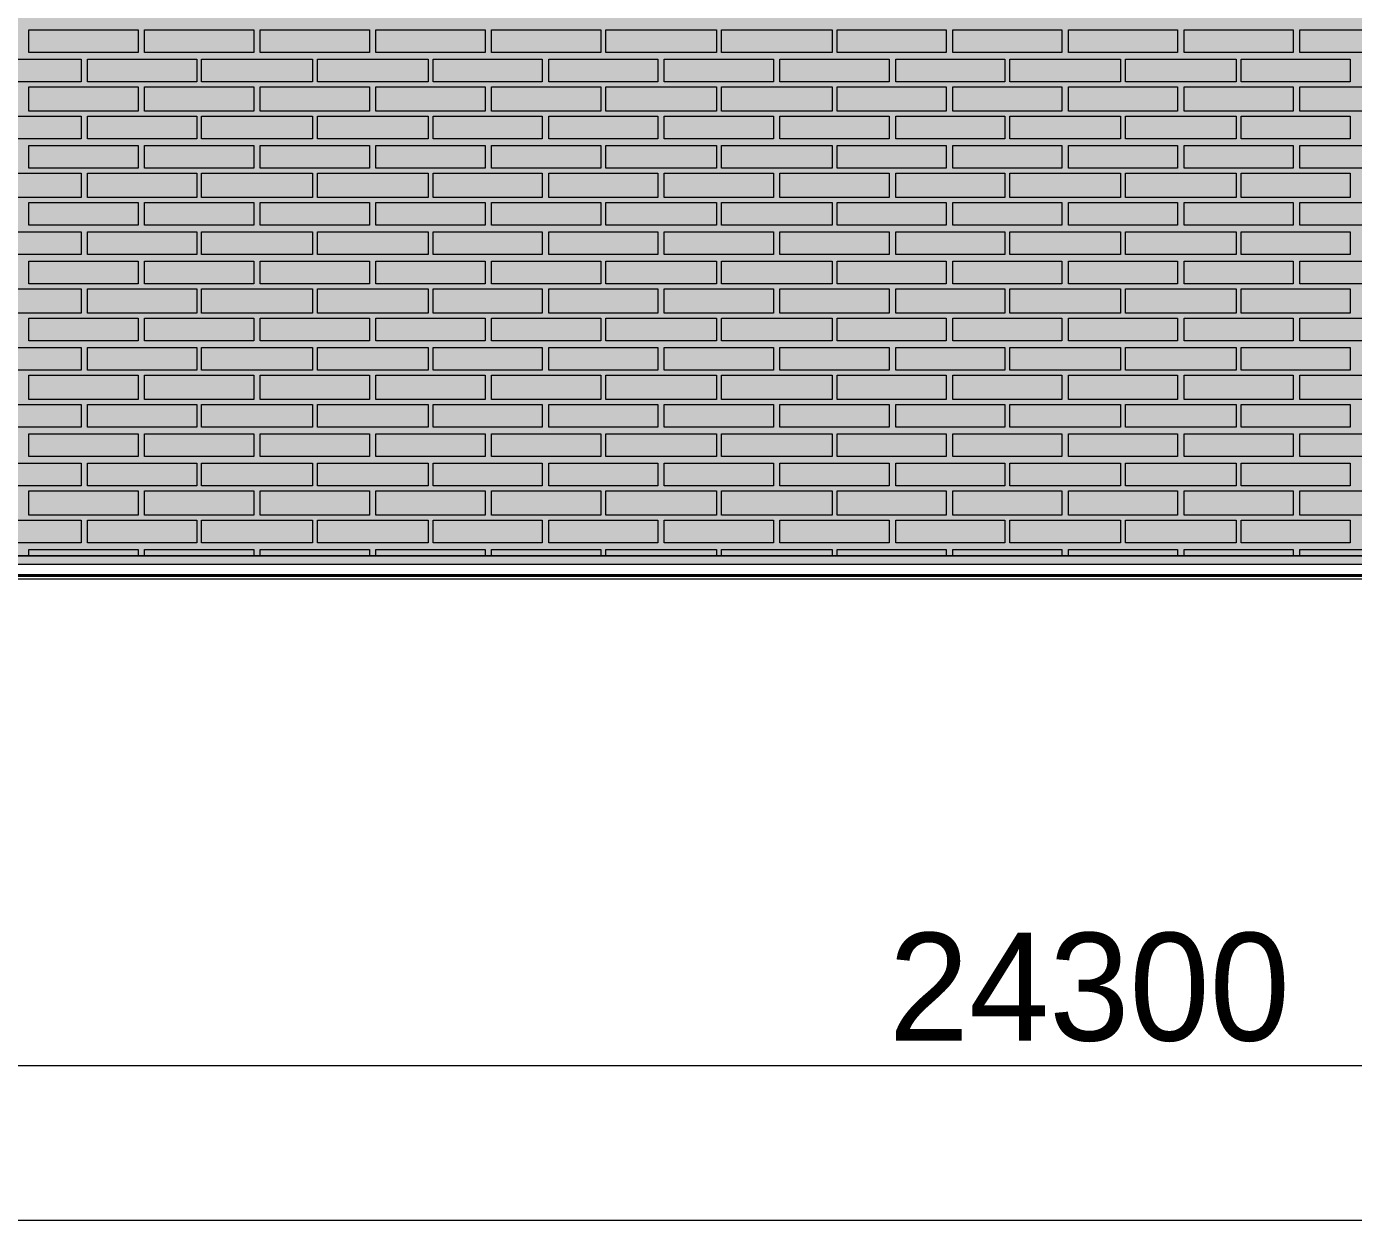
# Model space of a CAD drawing. Header units: millimetres. Extents: x -28928 to 100580, y -22867 to 36490.
# Drawn here: x 14562 to 18008, y -6439 to -3338 of the extents above; entities that cross this region are included whole.
import ezdxf

# ---------------------------------------------------------------- set-up
doc = ezdxf.new("R2010")
doc.units = ezdxf.units.MM
doc.layers.add('PDF _Геометрия', color=7, linetype='Continuous', true_color=0x8f8e8d)
doc.layers.add('PDF _Сплошная заливка', color=7, linetype='Continuous', true_color=0xffffff)
doc.layers.add('PDF _Текст', color=7, linetype='Continuous')

msp = doc.modelspace()

# ---------------------------------------------------------------- hatches: boundary and pattern name
at = {"layer": 'PDF _Сплошная заливка', "true_color": 0xdcd6cf, "transparency": 33554559}
msp.add_hatch(color=254, dxfattribs=at).paths.add_polyline_path([(29465.3, 1544.1), (29486.4, 1544.1), (29486.4, 9028.4), (4952.2, 9028.4), (4952.2, -4713.2), (29465.3, -4713.2)])
at = {"layer": 'PDF _Сплошная заливка', "true_color": 0xa48f7a, "transparency": 33554559}
h = msp.add_hatch(color=252, dxfattribs=at)
h.paths.add_polyline_path([(-7486.3, -4734.3), (-7486.3, -4713.2), (-9576.3, -4713.2), (-9576.3, -4734.3)])
h.paths.add_polyline_path([(-7168.9, -4713.2), (-7168.9, -4734.3), (45263, -4734.3), (45263, -4713.2)])

# ---------------------------------------------------------------- linework, layer by layer
at = {"layer": 'PDF _Геометрия', "color": 7, "lineweight": 9}
for points in [[(45263, -4713.2), (-7168.9, -4713.2), (4931.1, -4713.2), (-7168.9, -4713.2), (4931.1, -4713.2), (4931.1, 9028.4), (4931.1, -4764)], [(4952.2, -4764), (4952.2, 9028.4), (4952.2, -4713.2), (29465.3, -4713.2), (4952.2, -4713.2), (29465.3, -4713.2), (29465.3, 1531.4), (29465.3, -4764)], [(-7168.9, -4734.3), (45263, -4734.3), (45263, -4713.2), (29486.4, -4713.2), (29486.4, -5491.6), (29486.4, -5610.1)], [(-23144.3, -4772.4), (84689.5, -4772.4)], [(82087.6, -6037.4), (56081.1, -6037.4), (29799.5, -6037.4), (29351.1, -6037.4), (5066.4, -6037.4), (4816.8, -6037.4), (-21587.4, -6037.4)], [(82417.6, -6439.3), (-21938.6, -6439.3)]]:
    msp.add_lwpolyline(points, dxfattribs=at)
at = {"layer": 'PDF _Геометрия', "lineweight": 9}
for points in [[(14852.2, -3405.9), (14712.6, -3405.9), (14568.7, -3405.9), (14568.7, -3346.6), (14712.6, -3346.6), (14852.2, -3346.6)], [(15152.6, -3405.9), (15013, -3405.9), (14869.1, -3405.9), (14869.1, -3346.6), (15013, -3346.6), (15152.6, -3346.6)], [(15453, -3405.9), (15309.1, -3405.9), (15169.5, -3405.9), (15169.5, -3346.6), (15309.1, -3346.6), (15453, -3346.6)], [(15753.4, -3405.9), (15609.5, -3405.9), (15469.9, -3405.9), (15469.9, -3346.6), (15609.5, -3346.6), (15753.4, -3346.6)], [(16053.7, -3405.9), (15909.9, -3405.9), (15770.3, -3405.9), (15770.3, -3346.6), (15909.9, -3346.6), (16053.7, -3346.6)], [(16354.1, -3405.9), (16210.3, -3405.9), (16066.4, -3405.9), (16066.4, -3346.6), (16210.3, -3346.6), (16354.1, -3346.6)], [(16654.5, -3405.9), (16510.7, -3405.9), (16366.8, -3405.9), (16366.8, -3346.6), (16510.7, -3346.6), (16654.5, -3346.6)], [(16950.7, -3405.9), (16811.1, -3405.9), (16667.2, -3405.9), (16667.2, -3346.6), (16811.1, -3346.6), (16950.7, -3346.6)], [(17251.1, -3405.9), (17111.4, -3405.9), (16967.6, -3405.9), (16967.6, -3346.6), (17111.4, -3346.6), (17251.1, -3346.6)], [(17551.4, -3405.9), (17411.8, -3405.9), (17268, -3405.9), (17268, -3346.6), (17411.8, -3346.6), (17551.4, -3346.6)], [(17851.8, -3405.9), (17708, -3405.9), (17568.4, -3405.9), (17568.4, -3346.6), (17708, -3346.6), (17851.8, -3346.6)], [(18152.2, -3405.9), (18008.4, -3405.9), (17868.7, -3405.9), (17868.7, -3346.6), (18008.4, -3346.6), (18152.2, -3346.6)], [(14704.1, -3422.8), (14704.1, -3482), (14420.7, -3482), (14420.7, -3422.8)], [(15004.5, -3422.8), (15004.5, -3482), (14721.1, -3482), (14721.1, -3422.8)], [(15304.9, -3422.8), (15304.9, -3482), (15017.2, -3482), (15017.2, -3422.8)], [(15605.3, -3422.8), (15605.3, -3482), (15317.6, -3482), (15317.6, -3422.8)], [(15901.4, -3422.8), (15901.4, -3482), (15618, -3482), (15618, -3422.8)], [(16201.8, -3422.8), (16201.8, -3482), (15918.4, -3482), (15918.4, -3422.8)], [(16502.2, -3422.8), (16502.2, -3482), (16218.7, -3482), (16218.7, -3422.8)], [(16802.6, -3422.8), (16802.6, -3482), (16519.1, -3482), (16519.1, -3422.8)], [(17103, -3422.8), (17103, -3482), (16819.5, -3482), (16819.5, -3422.8)], [(17403.4, -3422.8), (17403.4, -3482), (17115.7, -3482), (17115.7, -3422.8)], [(17703.7, -3422.8), (17703.7, -3482), (17416.1, -3482), (17416.1, -3422.8)], [(17999.9, -3422.8), (17999.9, -3482), (17716.4, -3482), (17716.4, -3422.8)], [(14852.2, -3558.2), (14712.6, -3558.2), (14568.7, -3558.2), (14568.7, -3494.7), (14712.6, -3494.7), (14852.2, -3494.7)], [(15152.6, -3558.2), (15013, -3558.2), (14869.1, -3558.2), (14869.1, -3494.7), (15013, -3494.7), (15152.6, -3494.7)], [(15453, -3558.2), (15309.1, -3558.2), (15169.5, -3558.2), (15169.5, -3494.7), (15309.1, -3494.7), (15453, -3494.7)], [(15753.4, -3558.2), (15609.5, -3558.2), (15469.9, -3558.2), (15469.9, -3494.7), (15609.5, -3494.7), (15753.4, -3494.7)], [(16053.7, -3558.2), (15909.9, -3558.2), (15770.3, -3558.2), (15770.3, -3494.7), (15909.9, -3494.7), (16053.7, -3494.7)], [(16354.1, -3558.2), (16210.3, -3558.2), (16066.4, -3558.2), (16066.4, -3494.7), (16210.3, -3494.7), (16354.1, -3494.7)], [(16654.5, -3558.2), (16510.7, -3558.2), (16366.8, -3558.2), (16366.8, -3494.7), (16510.7, -3494.7), (16654.5, -3494.7)], [(16950.7, -3558.2), (16811.1, -3558.2), (16667.2, -3558.2), (16667.2, -3494.7), (16811.1, -3494.7), (16950.7, -3494.7)], [(17251.1, -3558.2), (17111.4, -3558.2), (16967.6, -3558.2), (16967.6, -3494.7), (17111.4, -3494.7), (17251.1, -3494.7)], [(17551.4, -3558.2), (17411.8, -3558.2), (17268, -3558.2), (17268, -3494.7), (17411.8, -3494.7), (17551.4, -3494.7)], [(17851.8, -3558.2), (17708, -3558.2), (17568.4, -3558.2), (17568.4, -3494.7), (17708, -3494.7), (17851.8, -3494.7)], [(18152.2, -3558.2), (18008.4, -3558.2), (17868.7, -3558.2), (17868.7, -3494.7), (18008.4, -3494.7), (18152.2, -3494.7)], [(14704.1, -3570.9), (14704.1, -3630.1), (14420.7, -3630.1), (14420.7, -3570.9)], [(15004.5, -3570.9), (15004.5, -3630.1), (14721.1, -3630.1), (14721.1, -3570.9)], [(15304.9, -3570.9), (15304.9, -3630.1), (15017.2, -3630.1), (15017.2, -3570.9)], [(15605.3, -3570.9), (15605.3, -3630.1), (15317.6, -3630.1), (15317.6, -3570.9)], [(15901.4, -3570.9), (15901.4, -3630.1), (15618, -3630.1), (15618, -3570.9)], [(16201.8, -3570.9), (16201.8, -3630.1), (15918.4, -3630.1), (15918.4, -3570.9)], [(16502.2, -3570.9), (16502.2, -3630.1), (16218.7, -3630.1), (16218.7, -3570.9)], [(16802.6, -3570.9), (16802.6, -3630.1), (16519.1, -3630.1), (16519.1, -3570.9)], [(17103, -3570.9), (17103, -3630.1), (16819.5, -3630.1), (16819.5, -3570.9)], [(17403.4, -3570.9), (17403.4, -3630.1), (17115.7, -3630.1), (17115.7, -3570.9)], [(17703.7, -3570.9), (17703.7, -3630.1), (17416.1, -3630.1), (17416.1, -3570.9)], [(17999.9, -3570.9), (17999.9, -3630.1), (17716.4, -3630.1), (17716.4, -3570.9)], [(14852.2, -3706.3), (14712.6, -3706.3), (14568.7, -3706.3), (14568.7, -3647), (14712.6, -3647), (14852.2, -3647)], [(15152.6, -3706.3), (15013, -3706.3), (14869.1, -3706.3), (14869.1, -3647), (15013, -3647), (15152.6, -3647)], [(15453, -3706.3), (15309.1, -3706.3), (15169.5, -3706.3), (15169.5, -3647), (15309.1, -3647), (15453, -3647)], [(15753.4, -3706.3), (15609.5, -3706.3), (15469.9, -3706.3), (15469.9, -3647), (15609.5, -3647), (15753.4, -3647)], [(16053.7, -3706.3), (15909.9, -3706.3), (15770.3, -3706.3), (15770.3, -3647), (15909.9, -3647), (16053.7, -3647)], [(16354.1, -3706.3), (16210.3, -3706.3), (16066.4, -3706.3), (16066.4, -3647), (16210.3, -3647), (16354.1, -3647)], [(16654.5, -3706.3), (16510.7, -3706.3), (16366.8, -3706.3), (16366.8, -3647), (16510.7, -3647), (16654.5, -3647)], [(16950.7, -3706.3), (16811.1, -3706.3), (16667.2, -3706.3), (16667.2, -3647), (16811.1, -3647), (16950.7, -3647)], [(17251.1, -3706.3), (17111.4, -3706.3), (16967.6, -3706.3), (16967.6, -3647), (17111.4, -3647), (17251.1, -3647)], [(17551.4, -3706.3), (17411.8, -3706.3), (17268, -3706.3), (17268, -3647), (17411.8, -3647), (17551.4, -3647)], [(17851.8, -3706.3), (17708, -3706.3), (17568.4, -3706.3), (17568.4, -3647), (17708, -3647), (17851.8, -3647)], [(18152.2, -3706.3), (18008.4, -3706.3), (17868.7, -3706.3), (17868.7, -3647), (18008.4, -3647), (18152.2, -3647)], [(14704.1, -3719), (14704.1, -3782.4), (14420.7, -3782.4), (14420.7, -3719)], [(15004.5, -3719), (15004.5, -3782.4), (14721.1, -3782.4), (14721.1, -3719)], [(15304.9, -3719), (15304.9, -3782.4), (15017.2, -3782.4), (15017.2, -3719)], [(15605.3, -3719), (15605.3, -3782.4), (15317.6, -3782.4), (15317.6, -3719)], [(15901.4, -3719), (15901.4, -3782.4), (15618, -3782.4), (15618, -3719)], [(16201.8, -3719), (16201.8, -3782.4), (15918.4, -3782.4), (15918.4, -3719)], [(16502.2, -3719), (16502.2, -3782.4), (16218.7, -3782.4), (16218.7, -3719)], [(16802.6, -3719), (16802.6, -3782.4), (16519.1, -3782.4), (16519.1, -3719)], [(17103, -3719), (17103, -3782.4), (16819.5, -3782.4), (16819.5, -3719)], [(17403.4, -3719), (17403.4, -3782.4), (17115.7, -3782.4), (17115.7, -3719)], [(17703.7, -3719), (17703.7, -3782.4), (17416.1, -3782.4), (17416.1, -3719)], [(17999.9, -3719), (17999.9, -3782.4), (17716.4, -3782.4), (17716.4, -3719)], [(14852.2, -3854.3), (14712.6, -3854.3), (14568.7, -3854.3), (14568.7, -3795.1), (14712.6, -3795.1), (14852.2, -3795.1)], [(15152.6, -3854.3), (15013, -3854.3), (14869.1, -3854.3), (14869.1, -3795.1), (15013, -3795.1), (15152.6, -3795.1)], [(15453, -3854.3), (15309.1, -3854.3), (15169.5, -3854.3), (15169.5, -3795.1), (15309.1, -3795.1), (15453, -3795.1)], [(15753.4, -3854.3), (15609.5, -3854.3), (15469.9, -3854.3), (15469.9, -3795.1), (15609.5, -3795.1), (15753.4, -3795.1)], [(16053.7, -3854.3), (15909.9, -3854.3), (15770.3, -3854.3), (15770.3, -3795.1), (15909.9, -3795.1), (16053.7, -3795.1)], [(16354.1, -3854.3), (16210.3, -3854.3), (16066.4, -3854.3), (16066.4, -3795.1), (16210.3, -3795.1), (16354.1, -3795.1)], [(16654.5, -3854.3), (16510.7, -3854.3), (16366.8, -3854.3), (16366.8, -3795.1), (16510.7, -3795.1), (16654.5, -3795.1)], [(16950.7, -3854.3), (16811.1, -3854.3), (16667.2, -3854.3), (16667.2, -3795.1), (16811.1, -3795.1), (16950.7, -3795.1)], [(17251.1, -3854.3), (17111.4, -3854.3), (16967.6, -3854.3), (16967.6, -3795.1), (17111.4, -3795.1), (17251.1, -3795.1)], [(17551.4, -3854.3), (17411.8, -3854.3), (17268, -3854.3), (17268, -3795.1), (17411.8, -3795.1), (17551.4, -3795.1)], [(17851.8, -3854.3), (17708, -3854.3), (17568.4, -3854.3), (17568.4, -3795.1), (17708, -3795.1), (17851.8, -3795.1)], [(18152.2, -3854.3), (18008.4, -3854.3), (17868.7, -3854.3), (17868.7, -3795.1), (18008.4, -3795.1), (18152.2, -3795.1)], [(14704.1, -3871.3), (14704.1, -3930.5), (14420.7, -3930.5), (14420.7, -3871.3)], [(15004.5, -3871.3), (15004.5, -3930.5), (14721.1, -3930.5), (14721.1, -3871.3)], [(15304.9, -3871.3), (15304.9, -3930.5), (15017.2, -3930.5), (15017.2, -3871.3)], [(15605.3, -3871.3), (15605.3, -3930.5), (15317.6, -3930.5), (15317.6, -3871.3)], [(15901.4, -3871.3), (15901.4, -3930.5), (15618, -3930.5), (15618, -3871.3)], [(16201.8, -3871.3), (16201.8, -3930.5), (15918.4, -3930.5), (15918.4, -3871.3)], [(16502.2, -3871.3), (16502.2, -3930.5), (16218.7, -3930.5), (16218.7, -3871.3)], [(16802.6, -3871.3), (16802.6, -3930.5), (16519.1, -3930.5), (16519.1, -3871.3)], [(17103, -3871.3), (17103, -3930.5), (16819.5, -3930.5), (16819.5, -3871.3)], [(17403.4, -3871.3), (17403.4, -3930.5), (17115.7, -3930.5), (17115.7, -3871.3)], [(17703.7, -3871.3), (17703.7, -3930.5), (17416.1, -3930.5), (17416.1, -3871.3)], [(17999.9, -3871.3), (17999.9, -3930.5), (17716.4, -3930.5), (17716.4, -3871.3)], [(14852.2, -4006.6), (14712.6, -4006.6), (14568.7, -4006.6), (14568.7, -3947.4), (14712.6, -3947.4), (14852.2, -3947.4)], [(15152.6, -4006.6), (15013, -4006.6), (14869.1, -4006.6), (14869.1, -3947.4), (15013, -3947.4), (15152.6, -3947.4)], [(15453, -4006.6), (15309.1, -4006.6), (15169.5, -4006.6), (15169.5, -3947.4), (15309.1, -3947.4), (15453, -3947.4)], [(15753.4, -4006.6), (15609.5, -4006.6), (15469.9, -4006.6), (15469.9, -3947.4), (15609.5, -3947.4), (15753.4, -3947.4)], [(16053.7, -4006.6), (15909.9, -4006.6), (15770.3, -4006.6), (15770.3, -3947.4), (15909.9, -3947.4), (16053.7, -3947.4)], [(16354.1, -4006.6), (16210.3, -4006.6), (16066.4, -4006.6), (16066.4, -3947.4), (16210.3, -3947.4), (16354.1, -3947.4)], [(16654.5, -4006.6), (16510.7, -4006.6), (16366.8, -4006.6), (16366.8, -3947.4), (16510.7, -3947.4), (16654.5, -3947.4)], [(16950.7, -4006.6), (16811.1, -4006.6), (16667.2, -4006.6), (16667.2, -3947.4), (16811.1, -3947.4), (16950.7, -3947.4)], [(17251.1, -4006.6), (17111.4, -4006.6), (16967.6, -4006.6), (16967.6, -3947.4), (17111.4, -3947.4), (17251.1, -3947.4)], [(17551.4, -4006.6), (17411.8, -4006.6), (17268, -4006.6), (17268, -3947.4), (17411.8, -3947.4), (17551.4, -3947.4)], [(17851.8, -4006.6), (17708, -4006.6), (17568.4, -4006.6), (17568.4, -3947.4), (17708, -3947.4), (17851.8, -3947.4)], [(18152.2, -4006.6), (18008.4, -4006.6), (17868.7, -4006.6), (17868.7, -3947.4), (18008.4, -3947.4), (18152.2, -3947.4)], [(14704.1, -4019.3), (14704.1, -4082.8), (14420.7, -4082.8), (14420.7, -4019.3)], [(15004.5, -4019.3), (15004.5, -4082.8), (14721.1, -4082.8), (14721.1, -4019.3)], [(15304.9, -4019.3), (15304.9, -4082.8), (15017.2, -4082.8), (15017.2, -4019.3)], [(15605.3, -4019.3), (15605.3, -4082.8), (15317.6, -4082.8), (15317.6, -4019.3)], [(15901.4, -4019.3), (15901.4, -4082.8), (15618, -4082.8), (15618, -4019.3)], [(16201.8, -4019.3), (16201.8, -4082.8), (15918.4, -4082.8), (15918.4, -4019.3)], [(16502.2, -4019.3), (16502.2, -4082.8), (16218.7, -4082.8), (16218.7, -4019.3)], [(16802.6, -4019.3), (16802.6, -4082.8), (16519.1, -4082.8), (16519.1, -4019.3)], [(17103, -4019.3), (17103, -4082.8), (16819.5, -4082.8), (16819.5, -4019.3)], [(17403.4, -4019.3), (17403.4, -4082.8), (17115.7, -4082.8), (17115.7, -4019.3)], [(17703.7, -4019.3), (17703.7, -4082.8), (17416.1, -4082.8), (17416.1, -4019.3)], [(17999.9, -4019.3), (17999.9, -4082.8), (17716.4, -4082.8), (17716.4, -4019.3)], [(14852.2, -4154.7), (14712.6, -4154.7), (14568.7, -4154.7), (14568.7, -4095.5), (14712.6, -4095.5), (14852.2, -4095.5)], [(15152.6, -4154.7), (15013, -4154.7), (14869.1, -4154.7), (14869.1, -4095.5), (15013, -4095.5), (15152.6, -4095.5)], [(15453, -4154.7), (15309.1, -4154.7), (15169.5, -4154.7), (15169.5, -4095.5), (15309.1, -4095.5), (15453, -4095.5)], [(15753.4, -4154.7), (15609.5, -4154.7), (15469.9, -4154.7), (15469.9, -4095.5), (15609.5, -4095.5), (15753.4, -4095.5)], [(16053.7, -4154.7), (15909.9, -4154.7), (15770.3, -4154.7), (15770.3, -4095.5), (15909.9, -4095.5), (16053.7, -4095.5)], [(16354.1, -4154.7), (16210.3, -4154.7), (16066.4, -4154.7), (16066.4, -4095.5), (16210.3, -4095.5), (16354.1, -4095.5)], [(16654.5, -4154.7), (16510.7, -4154.7), (16366.8, -4154.7), (16366.8, -4095.5), (16510.7, -4095.5), (16654.5, -4095.5)], [(16950.7, -4154.7), (16811.1, -4154.7), (16667.2, -4154.7), (16667.2, -4095.5), (16811.1, -4095.5), (16950.7, -4095.5)], [(17251.1, -4154.7), (17111.4, -4154.7), (16967.6, -4154.7), (16967.6, -4095.5), (17111.4, -4095.5), (17251.1, -4095.5)], [(17551.4, -4154.7), (17411.8, -4154.7), (17268, -4154.7), (17268, -4095.5), (17411.8, -4095.5), (17551.4, -4095.5)], [(17851.8, -4154.7), (17708, -4154.7), (17568.4, -4154.7), (17568.4, -4095.5), (17708, -4095.5), (17851.8, -4095.5)], [(18152.2, -4154.7), (18008.4, -4154.7), (17868.7, -4154.7), (17868.7, -4095.5), (18008.4, -4095.5), (18152.2, -4095.5)], [(14704.1, -4171.6), (14704.1, -4230.9), (14420.7, -4230.9), (14420.7, -4171.6)], [(15004.5, -4171.6), (15004.5, -4230.9), (14721.1, -4230.9), (14721.1, -4171.6)], [(15304.9, -4171.6), (15304.9, -4230.9), (15017.2, -4230.9), (15017.2, -4171.6)], [(15605.3, -4171.6), (15605.3, -4230.9), (15317.6, -4230.9), (15317.6, -4171.6)], [(15901.4, -4171.6), (15901.4, -4230.9), (15618, -4230.9), (15618, -4171.6)], [(16201.8, -4171.6), (16201.8, -4230.9), (15918.4, -4230.9), (15918.4, -4171.6)], [(16502.2, -4171.6), (16502.2, -4230.9), (16218.7, -4230.9), (16218.7, -4171.6)], [(16802.6, -4171.6), (16802.6, -4230.9), (16519.1, -4230.9), (16519.1, -4171.6)], [(17103, -4171.6), (17103, -4230.9), (16819.5, -4230.9), (16819.5, -4171.6)], [(17403.4, -4171.6), (17403.4, -4230.9), (17115.7, -4230.9), (17115.7, -4171.6)], [(17703.7, -4171.6), (17703.7, -4230.9), (17416.1, -4230.9), (17416.1, -4171.6)], [(17999.9, -4171.6), (17999.9, -4230.9), (17716.4, -4230.9), (17716.4, -4171.6)], [(14852.2, -4307), (14712.6, -4307), (14568.7, -4307), (14568.7, -4243.6), (14712.6, -4243.6), (14852.2, -4243.6)], [(15152.6, -4307), (15013, -4307), (14869.1, -4307), (14869.1, -4243.6), (15013, -4243.6), (15152.6, -4243.6)], [(15453, -4307), (15309.1, -4307), (15169.5, -4307), (15169.5, -4243.6), (15309.1, -4243.6), (15453, -4243.6)], [(15753.4, -4307), (15609.5, -4307), (15469.9, -4307), (15469.9, -4243.6), (15609.5, -4243.6), (15753.4, -4243.6)], [(16053.7, -4307), (15909.9, -4307), (15770.3, -4307), (15770.3, -4243.6), (15909.9, -4243.6), (16053.7, -4243.6)], [(16354.1, -4307), (16210.3, -4307), (16066.4, -4307), (16066.4, -4243.6), (16210.3, -4243.6), (16354.1, -4243.6)], [(16654.5, -4307), (16510.7, -4307), (16366.8, -4307), (16366.8, -4243.6), (16510.7, -4243.6), (16654.5, -4243.6)], [(16950.7, -4307), (16811.1, -4307), (16667.2, -4307), (16667.2, -4243.6), (16811.1, -4243.6), (16950.7, -4243.6)], [(17251.1, -4307), (17111.4, -4307), (16967.6, -4307), (16967.6, -4243.6), (17111.4, -4243.6), (17251.1, -4243.6)], [(17551.4, -4307), (17411.8, -4307), (17268, -4307), (17268, -4243.6), (17411.8, -4243.6), (17551.4, -4243.6)], [(17851.8, -4307), (17708, -4307), (17568.4, -4307), (17568.4, -4243.6), (17708, -4243.6), (17851.8, -4243.6)], [(18152.2, -4307), (18008.4, -4307), (17868.7, -4307), (17868.7, -4243.6), (18008.4, -4243.6), (18152.2, -4243.6)], [(14704.1, -4319.7), (14704.1, -4379), (14420.7, -4379), (14420.7, -4319.7)], [(15004.5, -4319.7), (15004.5, -4379), (14721.1, -4379), (14721.1, -4319.7)], [(15304.9, -4319.7), (15304.9, -4379), (15017.2, -4379), (15017.2, -4319.7)], [(15605.3, -4319.7), (15605.3, -4379), (15317.6, -4379), (15317.6, -4319.7)], [(15901.4, -4319.7), (15901.4, -4379), (15618, -4379), (15618, -4319.7)], [(16201.8, -4319.7), (16201.8, -4379), (15918.4, -4379), (15918.4, -4319.7)], [(16502.2, -4319.7), (16502.2, -4379), (16218.7, -4379), (16218.7, -4319.7)], [(16802.6, -4319.7), (16802.6, -4379), (16519.1, -4379), (16519.1, -4319.7)], [(17103, -4319.7), (17103, -4379), (16819.5, -4379), (16819.5, -4319.7)], [(17403.4, -4319.7), (17403.4, -4379), (17115.7, -4379), (17115.7, -4319.7)], [(17703.7, -4319.7), (17703.7, -4379), (17416.1, -4379), (17416.1, -4319.7)], [(17999.9, -4319.7), (17999.9, -4379), (17716.4, -4379), (17716.4, -4319.7)], [(14852.2, -4455.1), (14712.6, -4455.1), (14568.7, -4455.1), (14568.7, -4395.9), (14712.6, -4395.9), (14852.2, -4395.9)], [(15152.6, -4455.1), (15013, -4455.1), (14869.1, -4455.1), (14869.1, -4395.9), (15013, -4395.9), (15152.6, -4395.9)], [(15453, -4455.1), (15309.1, -4455.1), (15169.5, -4455.1), (15169.5, -4395.9), (15309.1, -4395.9), (15453, -4395.9)], [(15753.4, -4455.1), (15609.5, -4455.1), (15469.9, -4455.1), (15469.9, -4395.9), (15609.5, -4395.9), (15753.4, -4395.9)], [(16053.7, -4455.1), (15909.9, -4455.1), (15770.3, -4455.1), (15770.3, -4395.9), (15909.9, -4395.9), (16053.7, -4395.9)], [(16354.1, -4455.1), (16210.3, -4455.1), (16066.4, -4455.1), (16066.4, -4395.9), (16210.3, -4395.9), (16354.1, -4395.9)], [(16654.5, -4455.1), (16510.7, -4455.1), (16366.8, -4455.1), (16366.8, -4395.9), (16510.7, -4395.9), (16654.5, -4395.9)], [(16950.7, -4455.1), (16811.1, -4455.1), (16667.2, -4455.1), (16667.2, -4395.9), (16811.1, -4395.9), (16950.7, -4395.9)], [(17251.1, -4455.1), (17111.4, -4455.1), (16967.6, -4455.1), (16967.6, -4395.9), (17111.4, -4395.9), (17251.1, -4395.9)], [(17551.4, -4455.1), (17411.8, -4455.1), (17268, -4455.1), (17268, -4395.9), (17411.8, -4395.9), (17551.4, -4395.9)], [(17851.8, -4455.1), (17708, -4455.1), (17568.4, -4455.1), (17568.4, -4395.9), (17708, -4395.9), (17851.8, -4395.9)], [(18152.2, -4455.1), (18008.4, -4455.1), (17868.7, -4455.1), (17868.7, -4395.9), (18008.4, -4395.9), (18152.2, -4395.9)], [(14704.1, -4472), (14704.1, -4531.3), (14420.7, -4531.3), (14420.7, -4472)], [(15004.5, -4472), (15004.5, -4531.3), (14721.1, -4531.3), (14721.1, -4472)], [(15304.9, -4472), (15304.9, -4531.3), (15017.2, -4531.3), (15017.2, -4472)], [(15605.3, -4472), (15605.3, -4531.3), (15317.6, -4531.3), (15317.6, -4472)], [(15901.4, -4472), (15901.4, -4531.3), (15618, -4531.3), (15618, -4472)], [(16201.8, -4472), (16201.8, -4531.3), (15918.4, -4531.3), (15918.4, -4472)], [(16502.2, -4472), (16502.2, -4531.3), (16218.7, -4531.3), (16218.7, -4472)], [(16802.6, -4472), (16802.6, -4531.3), (16519.1, -4531.3), (16519.1, -4472)], [(17103, -4472), (17103, -4531.3), (16819.5, -4531.3), (16819.5, -4472)], [(17403.4, -4472), (17403.4, -4531.3), (17115.7, -4531.3), (17115.7, -4472)], [(17703.7, -4472), (17703.7, -4531.3), (17416.1, -4531.3), (17416.1, -4472)], [(17999.9, -4472), (17999.9, -4531.3), (17716.4, -4531.3), (17716.4, -4472)], [(14852.2, -4607.4), (14712.6, -4607.4), (14568.7, -4607.4), (14568.7, -4544), (14712.6, -4544), (14852.2, -4544)], [(15152.6, -4607.4), (15013, -4607.4), (14869.1, -4607.4), (14869.1, -4544), (15013, -4544), (15152.6, -4544)], [(15453, -4607.4), (15309.1, -4607.4), (15169.5, -4607.4), (15169.5, -4544), (15309.1, -4544), (15453, -4544)], [(15753.4, -4607.4), (15609.5, -4607.4), (15469.9, -4607.4), (15469.9, -4544), (15609.5, -4544), (15753.4, -4544)], [(16053.7, -4607.4), (15909.9, -4607.4), (15770.3, -4607.4), (15770.3, -4544), (15909.9, -4544), (16053.7, -4544)], [(16354.1, -4607.4), (16210.3, -4607.4), (16066.4, -4607.4), (16066.4, -4544), (16210.3, -4544), (16354.1, -4544)], [(16654.5, -4607.4), (16510.7, -4607.4), (16366.8, -4607.4), (16366.8, -4544), (16510.7, -4544), (16654.5, -4544)], [(16950.7, -4607.4), (16811.1, -4607.4), (16667.2, -4607.4), (16667.2, -4544), (16811.1, -4544), (16950.7, -4544)], [(17251.1, -4607.4), (17111.4, -4607.4), (16967.6, -4607.4), (16967.6, -4544), (17111.4, -4544), (17251.1, -4544)], [(17551.4, -4607.4), (17411.8, -4607.4), (17268, -4607.4), (17268, -4544), (17411.8, -4544), (17551.4, -4544)], [(17851.8, -4607.4), (17708, -4607.4), (17568.4, -4607.4), (17568.4, -4544), (17708, -4544), (17851.8, -4544)], [(18152.2, -4607.4), (18008.4, -4607.4), (17868.7, -4607.4), (17868.7, -4544), (18008.4, -4544), (18152.2, -4544)], [(14704.1, -4620.1), (14704.1, -4679.3), (14420.7, -4679.3), (14420.7, -4620.1)], [(15004.5, -4620.1), (15004.5, -4679.3), (14721.1, -4679.3), (14721.1, -4620.1)], [(15304.9, -4620.1), (15304.9, -4679.3), (15017.2, -4679.3), (15017.2, -4620.1)], [(15605.3, -4620.1), (15605.3, -4679.3), (15317.6, -4679.3), (15317.6, -4620.1)], [(15901.4, -4620.1), (15901.4, -4679.3), (15618, -4679.3), (15618, -4620.1)], [(16201.8, -4620.1), (16201.8, -4679.3), (15918.4, -4679.3), (15918.4, -4620.1)], [(16502.2, -4620.1), (16502.2, -4679.3), (16218.7, -4679.3), (16218.7, -4620.1)], [(16802.6, -4620.1), (16802.6, -4679.3), (16519.1, -4679.3), (16519.1, -4620.1)], [(17103, -4620.1), (17103, -4679.3), (16819.5, -4679.3), (16819.5, -4620.1)], [(17403.4, -4620.1), (17403.4, -4679.3), (17115.7, -4679.3), (17115.7, -4620.1)], [(17703.7, -4620.1), (17703.7, -4679.3), (17416.1, -4679.3), (17416.1, -4620.1)], [(17999.9, -4620.1), (17999.9, -4679.3), (17716.4, -4679.3), (17716.4, -4620.1)]]:
    msp.add_lwpolyline(points, close=True, dxfattribs=at)
for points in [[(14568.7, -4713.2), (14568.7, -4696.3), (14712.6, -4696.3), (14852.2, -4696.3), (14852.2, -4713.2)], [(14869.1, -4713.2), (14869.1, -4696.3), (15013, -4696.3), (15152.6, -4696.3), (15152.6, -4713.2)], [(15169.5, -4713.2), (15169.5, -4696.3), (15309.1, -4696.3), (15453, -4696.3), (15453, -4713.2)], [(15469.9, -4713.2), (15469.9, -4696.3), (15609.5, -4696.3), (15753.4, -4696.3), (15753.4, -4713.2)], [(15770.3, -4713.2), (15770.3, -4696.3), (15909.9, -4696.3), (16053.7, -4696.3), (16053.7, -4713.2)], [(16066.4, -4713.2), (16066.4, -4696.3), (16210.3, -4696.3), (16354.1, -4696.3), (16354.1, -4713.2)], [(16366.8, -4713.2), (16366.8, -4696.3), (16510.7, -4696.3), (16654.5, -4696.3), (16654.5, -4713.2)], [(16667.2, -4713.2), (16667.2, -4696.3), (16811.1, -4696.3), (16950.7, -4696.3), (16950.7, -4713.2)], [(16967.6, -4713.2), (16967.6, -4696.3), (17111.4, -4696.3), (17251.1, -4696.3), (17251.1, -4713.2)], [(17268, -4713.2), (17268, -4696.3), (17411.8, -4696.3), (17551.4, -4696.3), (17551.4, -4713.2)], [(17568.4, -4713.2), (17568.4, -4696.3), (17708, -4696.3), (17851.8, -4696.3), (17851.8, -4713.2)], [(17868.7, -4713.2), (17868.7, -4696.3), (18008.4, -4696.3), (18152.2, -4696.3), (18152.2, -4713.2)]]:
    msp.add_lwpolyline(points, dxfattribs=at)
at = {"layer": 'PDF _Геометрия', "color": 7, "lineweight": 40}
msp.add_lwpolyline([(82954.9, -4764), (-22513.9, -4764)], dxfattribs=at)

# ---------------------------------------------------------------- texts
at = {"layer": 'PDF _Текст', "insert": (16801.6, -5834.2), "char_height": 280.13, "attachment_point": 4, "style": ''}
msp.add_mtext('24300', dxfattribs=at)

doc.saveas('drawing.dxf')
